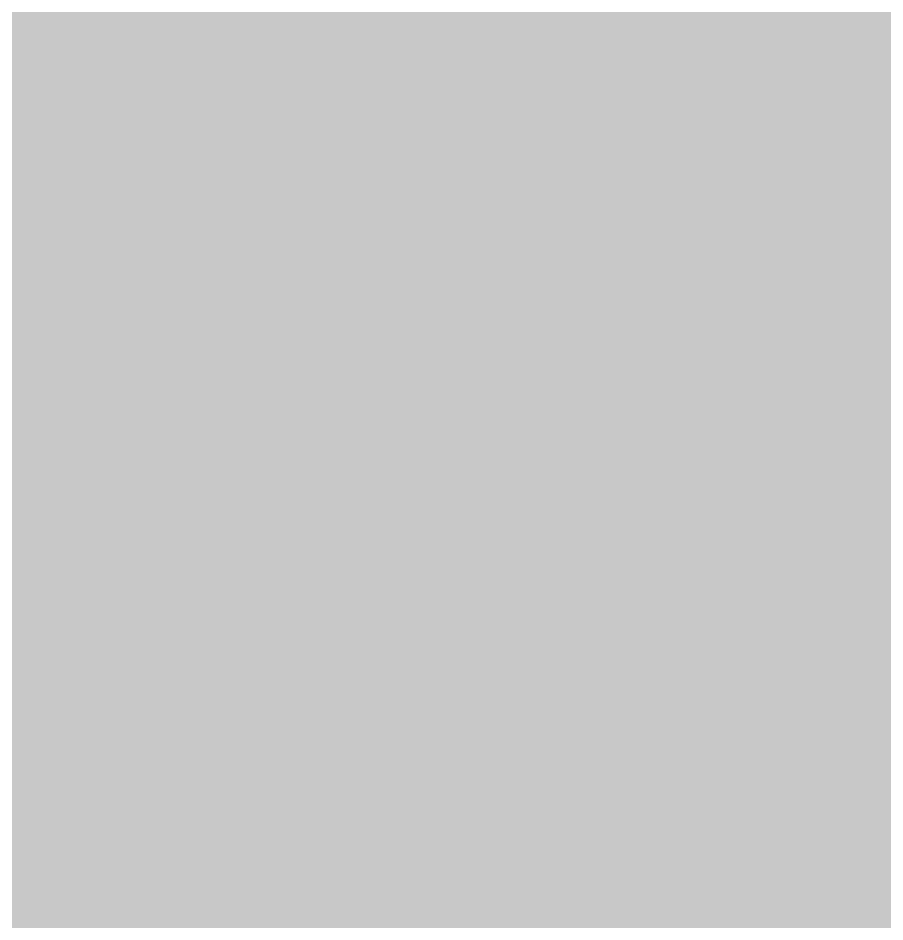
# Model space of a CAD drawing. Header units: millimetres. Extents: x 85 to 447, y 59 to 294.
# Drawn here: x 341.628593 to 341.62913, y 65.725233 to 65.725792 of the extents above; entities that cross this region are included whole.
import ezdxf

# ---------------------------------------------------------------- set-up
doc = ezdxf.new("R2010")
doc.units = ezdxf.units.MM
doc.layers.add('BG', color=7, linetype='Continuous')

msp = doc.modelspace()

# ---------------------------------------------------------------- hatches: boundary and pattern name
at = {"true_color": 0xf6c315}
msp.add_hatch(color=40, dxfattribs=at).paths.add_polyline_path([(341.74242091, 65.7253307), (341.74242091, 65.74229931), (341.73808174, 65.74229931), (341.69317313, 65.74229931), (341.69317313, 65.78427987), (341.69317313, 65.83091709), (341.72725147, 65.83091709), (341.73808174, 65.8183582), (341.73808174, 65.86231431), (341.72725147, 65.8504257), (341.69317313, 65.8504257), (341.69317313, 65.8815407), (341.70728424, 65.89145376), (341.6590948, 65.89145376), (341.67239452, 65.8815407), (341.67239452, 65.8504257), (341.63831619, 65.8504257), (341.62723897, 65.86231431), (341.62723897, 65.8183582), (341.63831619, 65.83091709), (341.67239452, 65.83091709), (341.67239452, 65.78427987), (341.67239452, 65.74229931), (341.6276623, 65.74229931), (341.62335841, 65.74229931), (341.62335841, 65.7253307), (341.62808563, 65.7253307), (341.73765841, 65.7253307)])
at = {"true_color": 0xfce102}
msp.add_hatch(color=2, dxfattribs=at).paths.add_polyline_path([(341.66647378, 65.68584398), (341.66666843, 65.68581643), (341.66685577, 65.68578672), (341.66703623, 65.68575489), (341.6672102, 65.685721), (341.66737812, 65.68568509), (341.66754038, 65.6856472), (341.66769741, 65.68560738), (341.66784961, 65.68556568), (341.66799741, 65.68552214), (341.66814121, 65.68547681), (341.66828142, 65.68542974), (341.66841847, 65.68538096), (341.66855276, 65.68533053), (341.6686847, 65.6852785), (341.66881472, 65.6852249), (341.66894322, 65.68516979), (341.66907062, 65.6851132), (341.66919733, 65.68505519), (341.66932377, 65.68499581), (341.66945034, 65.68493509), (341.66957747, 65.68487309), (341.66970555, 65.68480984), (341.66983502, 65.6847454), (341.66996628, 65.68467982), (341.67056097, 65.68455975), (341.671138, 65.68441311), (341.67169916, 65.6842427), (341.67224627, 65.68405135), (341.67278113, 65.68384187), (341.67330554, 65.68361707), (341.67382132, 65.68337979), (341.67433027, 65.68313282), (341.6748342, 65.682879), (341.67533491, 65.68262113), (341.67583422, 65.68236204), (341.67633392, 65.68210454), (341.67683583, 65.68185145), (341.67734174, 65.68160559), (341.67785348, 65.68136977), (341.67837284, 65.68114681), (341.67890164, 65.68093953), (341.67944167, 65.68075075), (341.67999475, 65.68058329), (341.68056268, 65.68043995), (341.68114727, 65.68032356), (341.68175032, 65.68023694), (341.68237365, 65.6801829), (341.68301906, 65.68016426), (341.68358309, 65.68018292), (341.68413807, 65.68023706), (341.68468483, 65.68032398), (341.68522425, 65.68044093), (341.68575717, 65.6805852), (341.68628446, 65.68075406), (341.68680697, 65.68094479), (341.68732556, 65.68115465), (341.68784109, 65.68138093), (341.68835441, 65.6816209), (341.68886639, 65.68187183), (341.68937788, 65.682131), (341.68988973, 65.68239568), (341.69040281, 65.68266314), (341.69091797, 65.68293067), (341.69143607, 65.68319554), (341.69195797, 65.68345501), (341.69248453, 65.68370637), (341.69301659, 65.68394689), (341.69355503, 65.68417384), (341.69410069, 65.6843845), (341.69465444, 65.68457615), (341.69521712, 65.68474605), (341.69578961, 65.68489148), (341.69589546, 65.6849317), (341.6960014, 65.68497288), (341.69610753, 65.68501489), (341.69621393, 65.68505758), (341.69632069, 65.68510083), (341.69642792, 65.68514449), (341.6965357, 65.68518843), (341.69664412, 65.6852325), (341.69675328, 65.68527658), (341.69686326, 65.68532051), (341.69697416, 65.68536417), (341.69708607, 65.68540742), (341.69719909, 65.68545012), (341.69731329, 65.68549212), (341.69742879, 65.6855333), (341.69754566, 65.68557352), (341.69766401, 65.68561263), (341.69778391, 65.68565051), (341.69790547, 65.685687), (341.69802877, 65.68572198), (341.69815391, 65.68575531), (341.69828098, 65.68578684), (341.69841007, 65.68581644), (341.69854128, 65.68584398), (341.6990397, 65.68597899), (341.6995381, 65.68611928), (341.70003611, 65.68626463), (341.70053333, 65.6864148), (341.70102939, 65.68656956), (341.7015239, 65.68672868), (341.70201649, 65.68689194), (341.70250676, 65.68705911), (341.70299434, 65.68722994), (341.70347884, 65.68740423), (341.70395988, 65.68758173), (341.70443708, 65.68776221), (341.70491005, 65.68794545), (341.70537841, 65.68813122), (341.70584178, 65.68831928), (341.70629978, 65.68850941), (341.70675202, 65.68870138), (341.70719812, 65.68889496), (341.70763769, 65.68908991), (341.70807036, 65.68928602), (341.70849574, 65.68948304), (341.70891346, 65.68968075), (341.70932311, 65.68987892), (341.70972433, 65.69007732), (341.71053643, 65.6904912), (341.71134101, 65.69089614), (341.7121379, 65.69129385), (341.71292694, 65.69168605), (341.71370795, 65.69207445), (341.71448077, 65.69246077), (341.71524523, 65.69284672), (341.71600117, 65.69323402), (341.7167484, 65.69362439), (341.71748677, 65.69401953), (341.71821611, 65.69442116), (341.71893624, 65.694831), (341.71964701, 65.69525076), (341.72034823, 65.69568215), (341.72103975, 65.6961269), (341.72172139, 65.69658672), (341.72239299, 65.69706332), (341.72305437, 65.69755841), (341.72370538, 65.69807371), (341.72434583, 65.69861095), (341.72497557, 65.69917182), (341.72559442, 65.69975804), (341.72620221, 65.70037134), (341.72679878, 65.70101343), (341.72752521, 65.70188187), (341.72822328, 65.70276705), (341.72889367, 65.70366842), (341.72953706, 65.70458547), (341.7301541, 65.70551763), (341.73074548, 65.7064644), (341.73131188, 65.70742521), (341.73185396, 65.70839955), (341.73237239, 65.70938687), (341.73286786, 65.71038664), (341.73334104, 65.71139832), (341.7337926, 65.71242138), (341.73422321, 65.71345528), (341.73463355, 65.71449948), (341.73502429, 65.71555345), (341.7353961, 65.71661666), (341.73574967, 65.71768856), (341.73608565, 65.71876862), (341.73640474, 65.71985631), (341.73670759, 65.72095109), (341.73699488, 65.72205242), (341.73726729, 65.72315977), (341.7375255, 65.7242726), (341.73777017, 65.72539037), (341.62809156, 65.72539037), (341.62829772, 65.7241668), (341.62852014, 65.72294837), (341.62875997, 65.72173582), (341.62901841, 65.72052988), (341.62929664, 65.71933129), (341.62959582, 65.71814079), (341.62991715, 65.71695911), (341.63026179, 65.71578698), (341.63063094, 65.71462514), (341.63102576, 65.71347432), (341.63144743, 65.71233527), (341.63189715, 65.71120871), (341.63237607, 65.71009537), (341.63288539, 65.708996), (341.63342629, 65.70791134), (341.63399993, 65.7068421), (341.63460751, 65.70578903), (341.63525019, 65.70475287), (341.63592916, 65.70373435), (341.6366456, 65.7027342), (341.63740069, 65.70175316), (341.6381956, 65.70079196), (341.63903151, 65.69985134), (341.63990961, 65.69893204), (341.64059076, 65.6982509), (341.64129306, 65.69760822), (341.6420156, 65.69700168), (341.64275748, 65.69642895), (341.64351779, 65.6958877), (341.64429563, 65.6953756), (341.6450901, 65.69489032), (341.6459003, 65.69442955), (341.64672532, 65.69399094), (341.64756426, 65.69357218), (341.64841621, 65.69317094), (341.64928027, 65.69278489), (341.65015554, 65.69241169), (341.65104112, 65.69204903), (341.6519361, 65.69169458), (341.65283957, 65.69134601), (341.65375064, 65.69100099), (341.6546684, 65.69065719), (341.65559195, 65.6903123), (341.65652038, 65.68996397), (341.6574528, 65.68960989), (341.65838829, 65.68924772), (341.65932595, 65.68887514), (341.66026489, 65.68848982), (341.66055007, 65.68840722), (341.66083238, 65.68831851), (341.6611119, 65.6882242), (341.66138872, 65.68812479), (341.6616629, 65.68802079), (341.66193452, 65.68791269), (341.66220367, 65.68780102), (341.66247041, 65.68768627), (341.66273482, 65.68756894), (341.66299698, 65.68744955), (341.66325697, 65.6873286), (341.66351486, 65.68720659), (341.66377072, 65.68708403), (341.66402465, 65.68696142), (341.6642767, 65.68683927), (341.66452697, 65.68671809), (341.66477552, 65.68659837), (341.66502243, 65.68648064), (341.66526778, 65.68636538), (341.66551164, 65.68625311), (341.6657541, 65.68614433), (341.66599522, 65.68603954), (341.66623509, 65.68593926)])
at = {"layer": 'BG', "true_color": 0x5e416d}
msp.add_hatch(color=197, dxfattribs=at).paths.add_polyline_path([(309.36953473, 58.52312173), (429.36936769, 58.52312173), (429.36936769, 158.52309881), (309.36953473, 158.52309881)])

doc.saveas('drawing.dxf')
